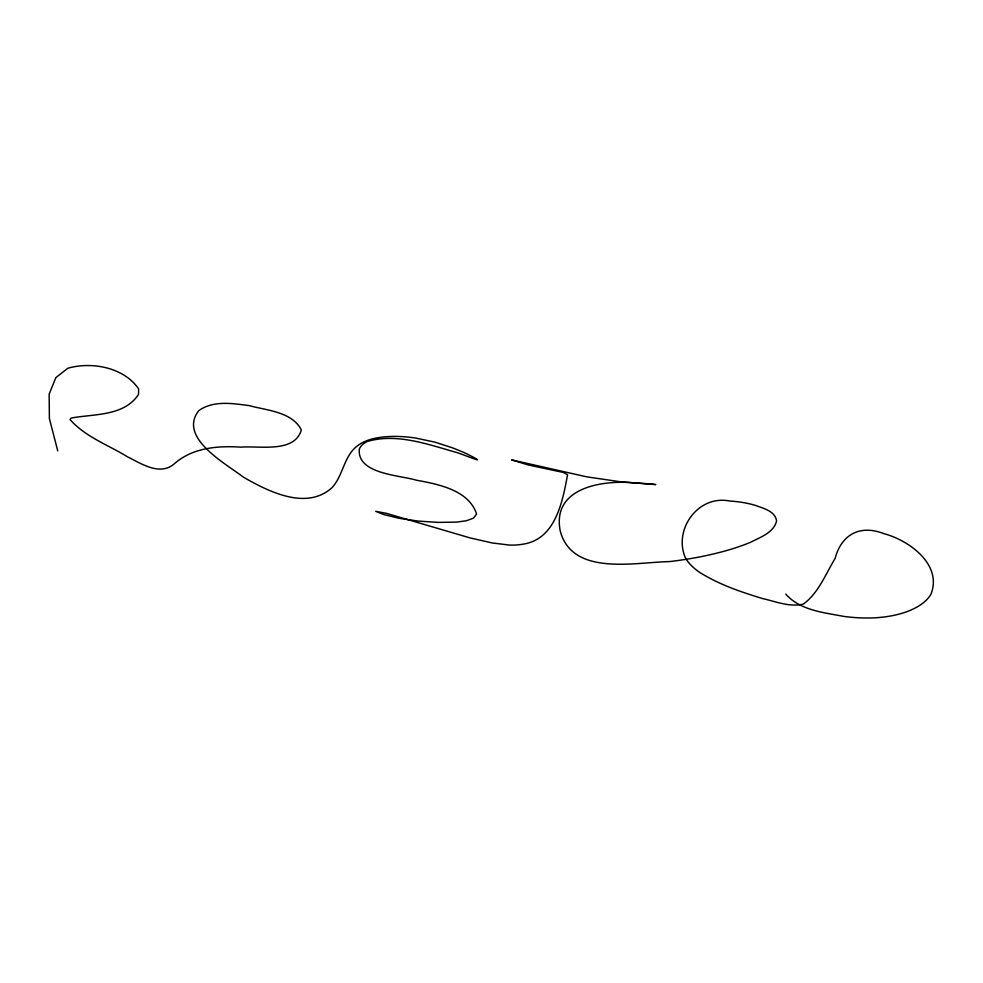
<?xml version="1.0" encoding="UTF-8"?>
<svg xmlns="http://www.w3.org/2000/svg" width="983" height="983" viewBox="0 0 983 983"><rect width="100%" height="100%" fill="white"/><g stroke="black" fill="none" stroke-linecap="round" stroke-linejoin="round"><path stroke-width="1.47" d="M785.773 594.101C800.015 610.468 824.012 612.556 844.114 616.464C863.479 618.946 883.508 618.835 902.345 613.195A82.425 40.463 6 0 0 919.56 605.491A81.417 39.959 6 0 0 930.962 594.162C942.66 564.783 909.201 540.306 884.086 533.732C860.383 524.295 841.497 534.285 835.145 558.356C825.659 573.998 818.421 593.24 803.283 604.127C789.681 607.347 775.906 601.571 762.771 598.61C741.145 592.049 719.421 584.688 700.142 572.671A66.525 33.582 8.1 0 1 685.237 557.422C673.343 529.395 698.225 494.547 729.779 501.047A59.201 30.67 8.3 0 1 755.214 505.323C763.152 508.334 775.071 510.951 776.619 520.843C773.854 532.712 760.301 537.271 750.594 542.247C735.358 548.6 719.335 552.851 703.201 556.231A345.316 207.831 14.3 0 1 669.374 561.6C634.969 562.227 572.389 576.542 560.273 531.139C551.377 486.904 603.857 479.569 635.78 483.071A182.457 88.863 10.2 0 1 652.872 484.201L655.747 484.594L619.88 481.707L586.618 476.816L511.627 459.884L528.436 465.008L563.492 472.479L567.56 474.728C562.595 501.514 555.604 539.581 522.637 544.226A44.702 22.621 14.2 0 1 509.329 545.061L492.078 542.948L469.935 537.873L386.319 513.31L375.678 511.332L383.431 514.441L398.914 518.299L417.996 521.051L438.049 522.391L456.481 522.12L466.446 520.757L473.462 518.152L476.595 514.072C468.916 490.124 438.381 484.226 416.411 480.196C399.786 475.145 356.78 474.052 359.336 449.108A40.844 21.368 16.9 0 1 367.495 441.392C396.296 433.11 426.597 443.911 454.367 451.861C458.987 452.524 495.579 468.264 466.249 453.568A122.58 61.671 16.1 0 0 451.996 447.683L434.793 442.104L415.256 437.976A86.467 44.456 16.1 0 0 394.085 436.403C378.406 436.612 359.889 439.118 350.415 453.237C343.03 464.001 341.04 477.787 332.107 487.58C306.512 510.853 268.519 491.561 243.366 477.136C226.25 463.853 177.493 437.582 198.812 410.636C213.348 400.167 232.787 403.448 249.363 405.647C267.02 410.538 292.184 411.73 301.339 429.976C294.507 453.372 259.414 445.606 240.97 447.142C217.599 445.606 192.349 447.67 174.102 463.988C159.701 476.055 141.552 463.779 127.851 456.997C108.499 445.127 85.029 436.747 70.014 419.483L71.12 418.058C94.061 413.806 124.03 416.423 138.505 394.453L138.652 388.961C124.091 367.396 91.812 361.339 67.839 368.244L55.859 377.607L49.15 394.158L49.383 418.537L57.751 450.89"/></g></svg>
